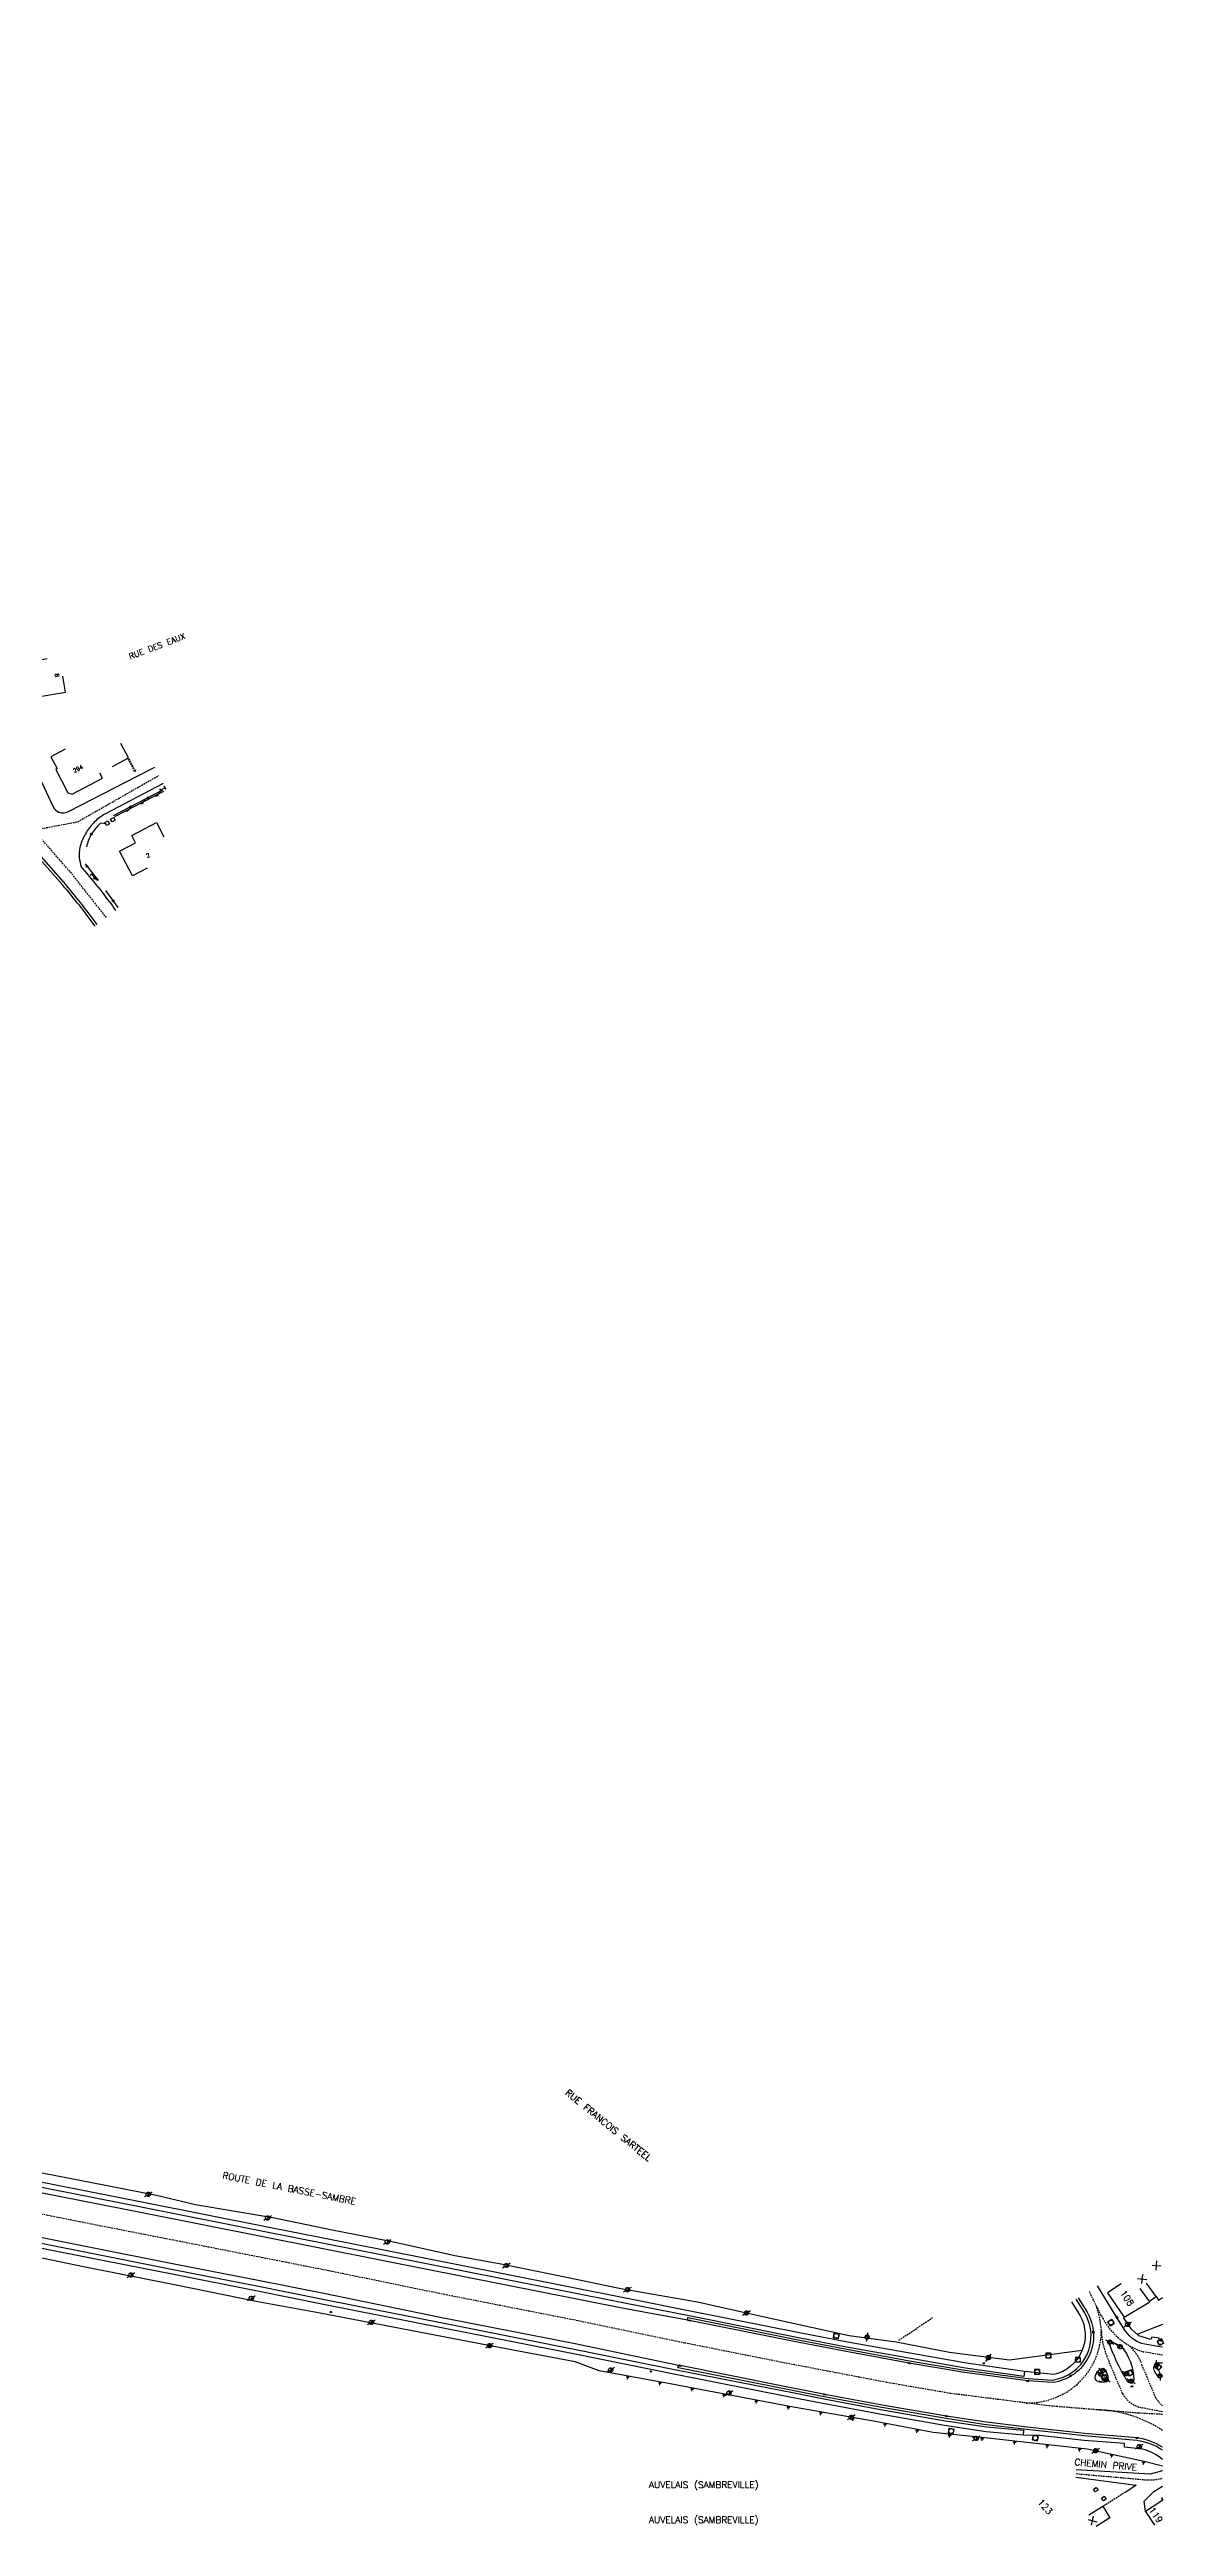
# Model space of a CAD drawing. Extents: x 168000 to 169001, y 127000 to 128000.
# Drawn here: x 168660 to 169001, y 127243 to 128000 of the extents above; entities that cross this region are included whole.
import ezdxf
from ezdxf.enums import TextEntityAlignment as Align

# ---------------------------------------------------------------- set-up
doc = ezdxf.new("R2010")
doc.units = 0
doc.linetypes.add('DASHED', pattern=[0.75, 0.5, -0.25])
doc.layers.get('0').update_dxf_attribs({"linetype": 'CONTINUOUS'})
for name, color, linetype in [('W0001', 6, 'DASHED'), ('W0008', 7, 'CONTINUOUS'), ('W0100', 7, 'CONTINUOUS'), ('W0112', 1, 'DASHED'), ('W0211', 2, 'CONTINUOUS'), ('W0310', 3, 'CONTINUOUS'), ('W0322', 7, 'CONTINUOUS'), ('W0330', 7, 'CONTINUOUS'), ('W0334', 7, 'CONTINUOUS'), ('W0400', 7, 'CONTINUOUS'), ('W0420', 7, 'CONTINUOUS'), ('W0471', 7, 'CONTINUOUS'), ('W0851', 7, 'CONTINUOUS'), ('W0980', 7, 'CONTINUOUS'), ('W0989', 7, 'CONTINUOUS'), ('W0991', 7, 'CONTINUOUS'), ('W1102', 7, 'CONTINUOUS'), ('W1474', 7, 'CONTINUOUS')]:
    doc.layers.add(name, color=color, linetype=linetype)
doc.styles.get("Standard").update_dxf_attribs({"font": 'txt.shx', "height": 1.75})

# ---------------------------------------------------------------- blocks, each defined once
blk = doc.blocks.new('t991o')
at = {"color": 0, "linetype": 'Continuous'}
for p, q in [((-1, 1), (1, -1)), ((-1, -1), (1, 1))]:
    blk.add_line(p, q, dxfattribs=at)
blk = doc.blocks.new('T471')
for p, q in [((-0.333334, 0.333334), (-0.333334, -0.333334)), ((-0.333334, 0.333334), (0.333334, 0.333334)), ((-0.333334, 0), (0, 0)), ((0.500001, 0.500001), (1.000002, 1.000002)), ((-0.500001, -0.500001), (-1.000002, -1.000002)), ((-0.333334, -0.333334), (0.333334, -0.333334))]:
    blk.add_line(p, q)
blk.add_ellipse((0, 0), major_axis=(0.471405, 0.471405), ratio=1, start_param=5.4977871438, end_param=11.780972451)
blk = doc.blocks.new('T420')
for p, q in [((0.75, 0.75), (-0.75, 0.75)), ((-0.75, 0.75), (-0.75, -0.75)), ((0.75, 0.75), (0.75, -0.75)), ((0.75, -0.75), (-0.75, -0.75))]:
    blk.add_line(p, q)
blk.add_ellipse((0, 0), major_axis=(-0.53, 0.53), ratio=1, start_param=3.926991, end_param=10.210176)
blk = doc.blocks.new('T1474')
at = {"color": 0, "linetype": 'Continuous', "flags": 128}
for points in [[(-0.75, -0.5), (-0.75, 0.5)], [(-0.75, 0), (0.75, 0)], [(0.75, 0), (0.75, -0.5), (0.75, 0.5)]]:
    blk.add_lwpolyline(points, dxfattribs=at)
blk = doc.blocks.new('t310o')
at = {"color": 0, "linetype": 'Continuous'}
for centre, start, end in [((-0.5, 0.38), 216.8699, 323.1304), ((0.5, -0.37), 36.8699, 143.1303)]:
    blk.add_arc(centre, 0.625, start, end, dxfattribs=at)
blk = doc.blocks.new('t112o')
at = {"color": 0, "linetype": 'Continuous'}
for p, q in [((-0.5, 0.5), (0.5, 0.5)), ((-0.5, -0.5), (-0.5, 0.5)), ((0.5, 0.5), (0.5, -0.5)), ((0.5, -0.5), (-0.5, -0.5))]:
    blk.add_line(p, q, dxfattribs=at)
blk = doc.blocks.new('T851')
for p, q in [((-0.25, -0.15), (0, 0.32)), ((0, 0.32), (0.25, -0.15)), ((-0.25, -0.15), (0.25, -0.15))]:
    blk.add_line(p, q)
for major_axis in [(-0.106, 0.106), (-0.0354, 0.0354), (-0.0236, 0.0236)]:
    blk.add_ellipse((0, 0), major_axis=major_axis, ratio=1, start_param=3.926991, end_param=10.210176)
blk = doc.blocks.new('t211o')
at = {"color": 0, "linetype": 'Continuous'}
for p, q in [((-0.29, 0.5), (-0.29, 0)), ((0, 1), (0, 0)), ((0.29, 0.5), (0.29, 0))]:
    blk.add_line(p, q, dxfattribs=at)
blk = doc.blocks.new('T400')
for p, q in [((-0.15, 0.3), (0.15, 0.3)), ((-0.15, -0.25), (-0.15, 0.3)), ((-0.15, 0.15), (0.15, 0.15)), ((-0.15, 0), (0.15, 0)), ((0.15, 0.3), (0.15, -0.25)), ((-0.15, -0.15), (0.15, -0.15)), ((-0.15, -0.25), (-0.15, -0.3)), ((-0.15, -0.3), (0.15, -0.3)), ((0.15, -0.3), (0.15, -0.25))]:
    blk.add_line(p, q)
blk = doc.blocks.new('t322o')
at = {"color": 0, "linetype": 'Continuous'}
for radius in [0.25, 0.15]:
    blk.add_circle((0, 0), radius, dxfattribs=at)

msp = doc.modelspace()

# ---------------------------------------------------------------- linework, layer by layer
at = {"layer": 'W0001', "flags": 128}
for points in [[(168677.08, 127734.74), (168666.67, 127747.94), (168654.81, 127761.5), (168614.1, 127807.75), (168565.58, 127866.46), (168556.18, 127878.34), (168544.46, 127895.5), (168511.47, 127945.8), (168496.43, 127968.3), (168490.97, 127976.47), (168475.77, 127998.08), (168474.38, 128000)], [(168416.31, 127537.07), (168425.57, 127542.27), (168432.41, 127553.79), (168441.28, 127565.25), (168459.04, 127591.24), (168469.33, 127612.15), (168473.71, 127619.86), (168479.76, 127627.16), (168508.27, 127655.84), (168520.13, 127667.69), (168532.27, 127682.57), (168545.18, 127698.31), (168551.97, 127705.87), (168555.09, 127708.76), (168561.02, 127713.85), (168564.22, 127716.04), (168573.69, 127721.49), (168607.61, 127739.43), (168634.43, 127753.82), (168647.38, 127761.13), (168654.81, 127761.5), (168668.36, 127764.05), (168693.14, 127778.19)]]:
    msp.add_lwpolyline(points, dxfattribs=at)
at = {"layer": 'W0001'}
msp.add_lwpolyline([(169000, 127277.33), (168992.67, 127277.72), (168965.56, 127279.92), (168935.15, 127283.75), (168915.54, 127287.13), (168883.79, 127293.2), (168853.9, 127299.16), (168821.24, 127305.96), (168780.51, 127313.95), (168744.96, 127321.25), (168724.82, 127325.22), (168699.67, 127330.16), (168673.12, 127335.36), (168650.69, 127339.84)], dxfattribs=at)
for points in [[(168958.32, 127280.83, 0.14884), (168971.18, 127284.52, 0.25361), (168981.27, 127303.01, 0.060668), (168979.75, 127310.55, 0.060668)], [(169000, 127295.48), (168998.82, 127295.65), (168994.13, 127296.46, -0.203972), (168981.28, 127307.48), (168977.51, 127315.05)], [(169000, 127278.12), (168993.87, 127279.32, -0.223504), (168987.78, 127283.63), (168982.93, 127295.18, -0.090656), (168981.27, 127302.73, -2.472873)], [(169000, 127279.93, -0.066746), (168997.95, 127282.33), (168993.79, 127292.26, 0.158873), (168989.1, 127298.8, 4.850068)], [(169000, 127272.43, 0.140499), (168979.67, 127278.78)], [(168973.54, 127259.24), (168994.04, 127257.44, 0.104669), (169000, 127257.9)]]:
    msp.add_lwpolyline(points, format="xyb", dxfattribs=at)
at = {"layer": 'W0008', "flags": 128}
for points in [[(168674.27, 127732.59, 0.0194), (168663.96, 127745.62), (168655.73, 127755.01), (168626.91, 127787.63, -0.0046), (168609.03, 127808.26, -0.0048), (168593.76, 127826.51), (168563.2, 127863.82, -0.0076), (168554.78, 127874.35, -0.0174), (168545.05, 127887.92), (168516.97, 127930.2), (168510.03, 127940.63), (168499.06, 127957.35, 0.1152), (168496.29, 127959.81, 0.0666), (168492.85, 127961.23, 0.0572), (168489.15, 127961.77, 0.0935), (168487.64, 127961.61), (168474.01, 127956.78)], [(168651.27, 127794.91, 0.06778), (168654.05, 127783.59, 0.0232), (168655.14, 127780.84), (168660.82, 127768.6, 0.1861), (168662.51, 127766.98, 0.2097), (168665.74, 127767.27), (168686.5, 127777.95), (168691.85, 127780.7)], [(168694.43, 127775.69), (168676.65, 127766.35, 0.0741), (168673.48, 127764, 0.0593), (168670.98, 127760.83, 0.0645), (168669.24, 127757.07, 0.0976), (168668.79, 127753.09, 0.0411), (168669.37, 127750.26, 0.0012), (168670.36, 127749.06, -0.0065), (168675.8, 127742.46, -0.0105), (168679.9, 127736.89)], [(168673.61, 127732.14, 0.0211), (168663.75, 127744.64), (168650.48, 127759.63)]]:
    msp.add_lwpolyline(points, format="xyb", dxfattribs=at)
at = {"layer": 'W0008'}
for points in [[(168974.19, 127313), (168976.82, 127308.75, -0.541568), (168966.36, 127287.09), (168958.79, 127287.56), (168939.47, 127290.15), (168922.52, 127293), (168903.3, 127296.52), (168888.42, 127299.45), (168855.22, 127306.09), (168854.76, 127306.18), (168835.24, 127309.73), (168797.74, 127317.12), (168762.3, 127324.17), (168723.36, 127331.87), (168688.05, 127338.91), (168651.25, 127346.2)], [(169000, 127267.3, 0.107828), (168992.16, 127270.14), (168976.09, 127271.5), (168957.67, 127273.55), (168945.49, 127275.05), (168933.92, 127276.81), (168914.28, 127280.22), (168896.69, 127283.46), (168882.41, 127286.31), (168852.51, 127292.24), (168851.97, 127292.34), (168819.84, 127299.01), (168779.12, 127307), (168743.56, 127314.3), (168723.45, 127318.27), (168698.31, 127323.2), (168671.75, 127328.41), (168649.3, 127332.89)], [(169000, 127297.87), (168999.2, 127297.99), (168994.57, 127298.79, -0.198169), (168988.68, 127302.81), (168986.03, 127306.94), (168980.06, 127316.62)], [(168991.23, 127287.87, -0.654256), (168989.16, 127287.56, -0.049103), (168983.35, 127299.85), (168983.64, 127299.96), (168987.33, 127298.23, -0.16485), (168991.23, 127287.87)], [(168979.71, 127287.7, 0.126245), (168981.94, 127287.24, 0.509975), (168983.3, 127289.28), (168982.7, 127290.65, 0.410937), (168980.44, 127290.78), (168979.6, 127289.62, 0.373236), (168979.71, 127287.7)], [(168999.04, 127288.66, -0.195069), (168997.31, 127291.38, -0.469958), (168999.36, 127293.15), (169000, 127293.07)], [(169000, 127289.08, 0.008491), (168999.23, 127288.62), (168999.04, 127288.66, -0.195069)]]:
    msp.add_lwpolyline(points, format="xyb", dxfattribs=at)
for points in [[(168973.48, 127258.12), (168991.91, 127255.77), (168988.71, 127253.63)], [(169000, 127260.09), (168996.18, 127259.1), (168973.6, 127260.37)], [(168994.75, 127247.64), (168994.38, 127250.85), (168997.34, 127253.74), (169000, 127255.42)]]:
    msp.add_lwpolyline(points, dxfattribs=at)
at = {"layer": 'W0100', "flags": 128}
for points in [[(168659.02, 127813.78), (168654.11, 127812.87), (168656.09, 127802.17), (168664.56, 127803.61), (168663.72, 127808.54)], [(168678.93, 127780.95), (168683.85, 127783.55), (168681.52, 127787.97)], [(168664.49, 127786.21), (168660.09, 127783.84), (168662.02, 127780.25), (168661.58, 127780.02), (168665.27, 127772.88), (168666.65, 127772.44), (168675.89, 127777.31), (168675.05, 127778.9), (168675.05, 127778.9)], [(168689.51, 127749.85), (168685.09, 127747.52), (168681.12, 127755.05), (168686.01, 127757.63), (168684.83, 127759.82), (168692.36, 127763.81), (168694.69, 127759.39)]]:
    msp.add_lwpolyline(points, dxfattribs=at)
msp.add_lwpolyline([(168673.22, 127746.94), (168673.62, 127746.5), (168673.85, 127746.7), (168673.45, 127747.14)], close=True, dxfattribs=at)
at = {"layer": 'W0100'}
for points in [[(168987.34, 127317.26), (168983.2, 127314.47), (168988.21, 127307.02), (168996.09, 127311.78), (168996, 127311.9), (168998.02, 127313.4), (168998.78, 127312.22), (169000, 127313.12)], [(169000, 127251.89), (168999.69, 127251.68), (169000.05, 127251.12), (168994.75, 127247.64), (168997.49, 127243.46)], [(168977.46, 127246.63), (168981.69, 127249.28), (168983.9, 127245.76), (168979.66, 127243.1)]]:
    msp.add_lwpolyline(points, dxfattribs=at)
at = {"layer": 'W0112'}
for p, q in [((168683.63, 127783.43), (168683.85, 127783.55)), ((168685.75, 127779.42), (168683.63, 127783.43)), ((168685.97, 127779.53), (168683.85, 127783.55)), ((168685.97, 127779.53), (168685.75, 127779.42))]:
    msp.add_line(p, q, dxfattribs=at)
for points in [[(168919.36, 127299.99), (168929.69, 127306.94)], [(168988.71, 127253.63), (168981.78, 127249.24)]]:
    msp.add_lwpolyline(points, dxfattribs=at)
at = {"layer": 'W0211'}
for points in [[(168904.16, 127301.32), (168875.9, 127307.57), (168857.78, 127311.68), (168834.35, 127315.72), (168818.24, 127319.04), (168798.31, 127323.12), (168783.61, 127325.8), (168764.49, 127330.09), (168746.13, 127333.63), (168727.97, 127337.43), (168704.29, 127341.42), (168692.43, 127344.21), (168672.62, 127348.13), (168654.31, 127351.72), (168630.42, 127356.42), (168617.91, 127358.77), (168601.6, 127361.79), (168584.74, 127365.04), (168566.6, 127369), (168537.64, 127374.88), (168505.92, 127381.2), (168487.12, 127384.69), (168477.24, 127388.97)], [(168827.75, 127290.63), (168820.42, 127293.37), (168801.48, 127296.95), (168782.84, 127300.57), (168742.45, 127308.24), (168723.43, 127311.75), (168697.86, 127316.89), (168670.06, 127322.49), (168648.58, 127326.91), (168621.21, 127332.57), (168604.21, 127334.71), (168592.17, 127337.19)], [(169000, 127261.49), (168994.32, 127262.99), (168976.98, 127266.76), (168945.63, 127270.15), (168929.81, 127271.77), (168912.7, 127275.09), (168895.31, 127278.17), (168886.01, 127279.74), (168849.41, 127286.73), (168827.75, 127290.63)]]:
    msp.add_lwpolyline(points, dxfattribs=at)
at = {"layer": 'W0310'}
msp.add_line((168694.56, 127773.26), (168679.55, 127765.49), dxfattribs=at)
at = {"layer": 'W0322'}
for p, q in [((168694.24, 127773.66), (168679.12, 127765.84)), ((168670.55, 127751.16), (168674.52, 127746.04)), ((168676.82, 127743.03), (168680.62, 127737.87))]:
    msp.add_line(p, q, dxfattribs=at)
at = {"layer": 'W0322', "flags": 128}
msp.add_lwpolyline([(168676.99, 127763.39), (168675.27, 127763.55, 0.0611), (168672.51, 127760.31, 0.0613), (168670.96, 127756.34)], format="xyb", dxfattribs=at)
at = {"layer": 'W0330'}
msp.add_lwpolyline([(168975.38, 127296.85), (168953.24, 127293.91), (168934.88, 127296.29), (168918.58, 127299.41), (168904.16, 127301.32)], dxfattribs=at)
at = {"layer": 'W0334'}
for points in [[(168957.81, 127290.42), (168957.59, 127288.91), (168939.76, 127291.52), (168903.39, 127297.87), (168888.7, 127300.75), (168855.8, 127307.32), (168835.48, 127311.32), (168798.57, 127318.67), (168762.11, 127325.9), (168724.97, 127333.27), (168688.68, 127340.5), (168652.04, 127347.75)], [(168957.81, 127290.42), (168940, 127293.03), (168903.67, 127299.37), (168889, 127302.25), (168856.1, 127308.83), (168835.78, 127312.82), (168798.86, 127320.17), (168762.41, 127327.4), (168725.27, 127334.77), (168688.98, 127342), (168652.33, 127349.25)], [(168957.33, 127270.97), (168946.04, 127272.07), (168933.35, 127273.92), (168913.51, 127277.37), (168896.09, 127280.65), (168886.58, 127282.55), (168851.03, 127289.5), (168820.35, 127295.72), (168780.59, 127303.57), (168742.91, 127311.05), (168722.75, 127315.09), (168698.17, 127319.96), (168670.69, 127325.38), (168649.06, 127329.66)], [(168649.36, 127331.16), (168670.98, 127326.88), (168698.47, 127321.46), (168723.05, 127316.59), (168743.21, 127312.56), (168780.89, 127305.08), (168820.65, 127297.22), (168851.33, 127291.01), (168886.88, 127284.05), (168896.38, 127282.15), (168913.78, 127278.87), (168933.59, 127275.43), (168946.22, 127273.59), (168957.48, 127272.49), (168957.33, 127270.97)], [(169000, 127299.6), (168998.94, 127299.85), (168998.95, 127300.62), (168996.69, 127300.92), (168996.36, 127300.26), (168992.7, 127301.35), (168990.45, 127303.39), (168988.17, 127306.75), (168988.21, 127307.02)], [(169000, 127304.79), (168992.09, 127301.81)]]:
    msp.add_lwpolyline(points, dxfattribs=at)
for points in [[(168854.76, 127306.18), (168854.89, 127306.92), (168854.9, 127306.92), (168855.36, 127306.83), (168888.57, 127300.18), (168903.44, 127297.25), (168922.65, 127293.74), (168939.58, 127290.89), (168958.87, 127288.31), (168966.33, 127287.84, 0.539804), (168976.18, 127308.36), (168973.55, 127312.61)], [(168972.18, 127311.76), (168974.8, 127307.5, -0.495447), (168966.78, 127289.53), (168957.81, 127290.42)], [(169000, 127266.41, 0.113994), (168992.08, 127269.39), (168976.02, 127270.75), (168957.59, 127272.8), (168945.39, 127274.3), (168933.8, 127276.07), (168914.15, 127279.48), (168896.55, 127282.72), (168882.26, 127285.57), (168852.37, 127291.5), (168851.83, 127291.6), (168851.82, 127291.6), (168851.97, 127292.34)], [(169000, 127263.58, 0.104652), (168993.86, 127266.77), (168988.38, 127267.38), (168988.35, 127268.43), (168976.03, 127269.42), (168962.34, 127270.88), (168957.33, 127270.97)]]:
    msp.add_lwpolyline(points, format="xyb", dxfattribs=at)
at = {"layer": 'W1102'}
for points in [[(168996.09, 127311.78), (168993.12, 127315.8)], [(168998.02, 127313.4), (168995.06, 127317.42)]]:
    msp.add_lwpolyline(points, dxfattribs=at)

# ---------------------------------------------------------------- block references
at = {"layer": 'W0112'}
for p, rotation in [((168677.3, 127763.61), 210.6298), ((168679.07, 127764.64), 210.6298), ((168979.56, 127254.33), 123.6539352305032), ((168982.03, 127251.63), 123.6539352305032)]:
    msp.add_blockref('t112o', p, dxfattribs=dict(at, rotation=rotation))
at = {"layer": 'W0211'}
for p, rotation in [((168836.58, 127289.04), 169.778931758465), ((168846.42, 127287.27), 169.778931758465), ((168856.25, 127285.42), 169.191611189963), ((168866.07, 127283.55), 169.191611189963), ((168875.9, 127281.67), 169.191611189963), ((168885.72, 127279.79), 169.191611189963), ((168895.58, 127278.13), 169.946566314582), ((168905.43, 127276.38), 169.946566314582), ((168915.26, 127274.59), 169.027957348848), ((168925.08, 127272.69), 169.027957348848), ((168934.97, 127271.24), 174.134217871105), ((168944.91, 127270.22), 174.134217871105), ((168954.86, 127269.15), 173.82403406029), ((168964.8, 127268.07), 173.82403406029), ((168974.74, 127267), 173.82403406029), ((168984.55, 127265.11), 167.761311511448), ((168994.32, 127262.99), 167.761311511448)]:
    msp.add_blockref('t211o', p, dxfattribs=dict(at, rotation=rotation))
at = {"layer": 'W0310', "rotation": 207.3535393861872}
for p in [(168692.87, 127772.39), (168683.99, 127767.79), (168688.43, 127770.09)]:
    msp.add_blockref('t310o', p, dxfattribs=at)
at = {"layer": 'W0322'}
for p, rotation in [((168689.78, 127771.35), 207.3172244579422), ((168684.45, 127768.6), 207.3172244579422), ((168672.51, 127760.31), 241.680023836505), ((168674.23, 127746.42), 307.7576806283048)]:
    msp.add_blockref('t322o', p, dxfattribs=dict(at, rotation=rotation))
for p in [(168671.14, 127750.4), (168679.15, 127739.87)]:
    msp.add_blockref('t322o', p, dxfattribs=at)
at = {"layer": 'W0400'}
for p, rotation in [((168855.22, 127306.09), 78.83034395582459), ((168978.83, 127302.5), 182.0642198485379), ((168986.03, 127306.94), 211.669112321442), ((168852.51, 127292.24), 259.712951033194), ((168922.52, 127293), 79.624821481992), ((168958.79, 127287.56), 86.44522630708008), ((168971.89, 127289.09), 121.9233116391863), ((168980.99, 127287.29), 254.1691090451982), ((168896.69, 127283.46), 259.313426977006), ((168990.67, 127285.91), 103.9202159167052), ((168933.92, 127276.81), 261.702081062098), ((168992.16, 127270.14), 261.6872374712187)]:
    msp.add_blockref('T400', p, dxfattribs=dict(at, rotation=rotation))
at = {"layer": 'W0420'}
for p, rotation in [((168984.2, 127305.41), 121.669112321442), ((168900.24, 127301.37), 172.432386981735), ((168999.36, 127299.42), 299.997460528318), ((168982.2, 127288.59), 287.747924670406), ((168989.99, 127289.98), 287.747924670406), ((168998.68, 127291.83), 229.54104137518), ((168935.36, 127272.27), 170.013132143819), ((168961.11, 127270.14), 170.013132143819)]:
    msp.add_blockref('T420', p, dxfattribs=dict(at, rotation=rotation))
for p in [(168965.06, 127295.28), (168974.09, 127294.01), (168961.63, 127290.31)]:
    msp.add_blockref('T420', p, dxfattribs=at)
at = {"layer": 'W0471'}
for p, rotation in [((168689.89, 127344.61), 168.73470865692), ((168726.35, 127337.37), 168.778931701616), ((168762.96, 127330.06), 167.36628893375), ((168684.56, 127319.91), 168.735179014723), ((168799.39, 127322.85), 168.746847963968), ((168721.42, 127312.86), 168.735179014723), ((168836.4, 127315.5), 168.364178706081), ((168758.07, 127305.49), 168.735179014723), ((168872.78, 127308.32), 167.224755098713), ((168909.68, 127301.01), 213.941119004624), ((168989.35, 127304.84), 171.475841163289), ((168794.22, 127298.38), 168.735179014723), ((168946.7, 127294.66), 187.5650290318291), ((168983.87, 127299.43), 287.747924670406), ((168986.99, 127298.04), 287.747924670406), ((168831.22, 127290.95), 168.735179014723), ((168981.08, 127289.66), 287.747924670406), ((168981.71, 127290.77), 287.747924670406), ((168982.73, 127287.98), 287.747924670406), ((168988.98, 127289.82), 287.747924670406), ((168990.4, 127287.48), 287.747924670406), ((168998.24, 127292.52), 229.54104137518), ((168999.17, 127289.11), 229.54104137518), ((168867.45, 127283.87), 170.448575713065), ((168904.86, 127276.46), 170.013132143819), ((168943.01, 127270), 170.013132143819), ((168979.51, 127266.23), 170.013132143819), ((168992.86, 127267.49), 170.013132143819)]:
    msp.add_blockref('T471', p, dxfattribs=dict(at, rotation=rotation))
at = {"layer": 'W0851'}
for p, rotation in [((168745.69, 127308.63), 256.0273360098874), ((168843.55, 127290.45), 254.7462554361547), ((168945.32, 127292.97), 83.13678360152194), ((168942.2, 127270.45), 261.6987471041228)]:
    msp.add_blockref('T851', p, dxfattribs=dict(at, rotation=rotation))
at = {"layer": 'W0991'}
for p, rotation in [((168993.72, 127318.72), 309.9172631657715), ((168998.17, 127322.86), 40.67866260243266), ((168978.56, 127244.87), 32.05927474887378)]:
    msp.add_blockref('t991o', p, dxfattribs=dict(at, rotation=rotation))
at = {"layer": 'W1474'}
for p, rotation in [((168694.31, 127774.06), 29.72558115758514), ((168673.02, 127747.44), 309.9533164077916)]:
    msp.add_blockref('T1474', p, dxfattribs=dict(at, rotation=rotation))

# ---------------------------------------------------------------- texts
at = {"layer": 'W0980'}
for p in [(168859.73, 127255.72), (168859.73, 127244.99)]:
    msp.add_text('AUVELAIS (SAMBREVILLE)', height=2, dxfattribs=at).set_placement(p, align=Align.MIDDLE)
at = {"layer": 'W0989'}
for s, height, rotation, p in [('RUE DES EAUX', 1.75, 20.6523, (168692.6, 127817.67)), ('RUE FRANCOIS SARTEEL', 2, 320.95677, (168830.6, 127365.69)), ('ROUTE DE LA BASSE-SAMBRE', 2, 348.71097, (168732.98, 127346.42)), ('CHEMIN PRIVE', 2, 354.96736, (168982.61, 127262))]:
    msp.add_text(s, height=height, rotation=rotation, dxfattribs=at).set_placement(p, align=Align.MIDDLE)
at = {"layer": 'W0991'}
for s, height, rotation, p in [('8', 1.25, 280.48024, (168661.98, 127808.79)), ('294', 1.25, 27.81107, (168668.41, 127780.21)), ('2', 1.25, 27.82018, (168689.83, 127753.73)), ('108', 2, 303.93766, (168989.15, 127312.89)), ('123', 2, 310.57398, (168964.11, 127249.17)), ('119', 2, 304.2693, (168997.94, 127246.62))]:
    msp.add_text(s, height=height, rotation=rotation, dxfattribs=at).set_placement(p, align=Align.MIDDLE)

doc.saveas('drawing.dxf')
